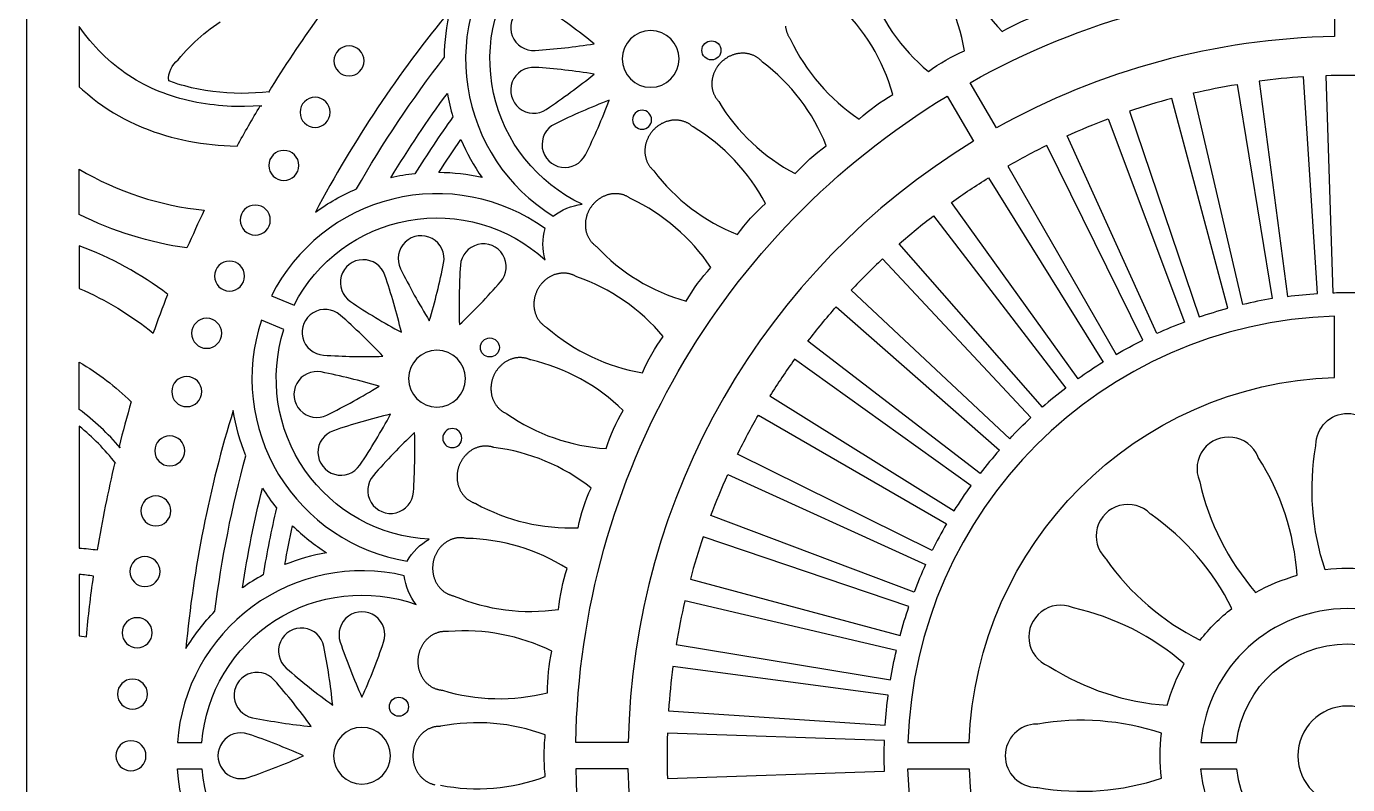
# Model space of a CAD drawing. Extents: x 101 to 1101, y 77 to 2048.
# Drawn here: x 101 to 601, y 1052 to 1339 of the extents above; entities that cross this region are included whole.
import ezdxf

# ---------------------------------------------------------------- set-up
doc = ezdxf.new("R2010")
doc.units = 0
doc.layers.add('LAYER_01', color=1, linetype='CONTINUOUS')
doc.layers.add('LAYER_03', color=7, linetype='CONTINUOUS')

msp = doc.modelspace()

# ---------------------------------------------------------------- linework, layer by layer
at = {"layer": 'LAYER_01'}
for points in [[(300.16, 1267.07, -0.136866), (311.09, 1271.57, -0.493474), (290.61, 1365.94), (284.09, 1372.46, 0.461775)], [(315.64, 1332.33, 0.024062), (297.54, 1345.69, 1.39346), (293.29, 1329.82, 0.024062)], [(225.66, 1277.39, -0.034747), (258.99, 1327.28, -0.057397), (261.19, 1345, 0.052173), (210.13, 1268.58, -0.057397)], [(120.74, 1316.06), (121.95, 1314.94), (123.8, 1313.34), (125.69, 1311.79), (127.65, 1310.28), (129.66, 1308.84), (131.65, 1307.5), (133.68, 1306.23), (135.69, 1305.05), (137.73, 1303.94), (139.8, 1302.89), (141.91, 1301.9), (144.37, 1300.82), (146.87, 1299.83), (149.01, 1299.04), (151.17, 1298.32), (153.36, 1297.64), (155.55, 1297.02), (157.75, 1296.46), (159.95, 1295.95), (162.17, 1295.49), (164.4, 1295.08), (166.62, 1294.72), (168.85, 1294.41), (171.09, 1294.15), (173.33, 1293.94), (175.56, 1293.78), (177.8, 1293.66), (180.49, 1293.58, -0.009156), (189.22, 1308.82), (189.83, 1308.87), (186.59, 1308.66), (183.31, 1308.57), (181.67, 1308.57), (180.02, 1308.6), (178.37, 1308.65), (176.72, 1308.74), (175.07, 1308.85), (173.43, 1309), (171.78, 1309.17), (170.14, 1309.37), (168.5, 1309.61), (166.86, 1309.88), (165.23, 1310.17), (163.61, 1310.5), (162, 1310.86), (160.4, 1311.26), (158.81, 1311.68), (157.22, 1312.14), (155.66, 1312.63), (154.1, 1313.15), (152.56, 1313.71), (151.03, 1314.3), (149.53, 1314.93), (148.03, 1315.59), (146.56, 1316.28), (145.11, 1317.01), (143.68, 1317.77), (142.27, 1318.57), (140.88, 1319.41), (139.51, 1320.28), (138.14, 1321.21), (136.79, 1322.17), (135.47, 1323.18), (134.17, 1324.21), (132.91, 1325.28), (131.66, 1326.38), (130.45, 1327.51), (129.26, 1328.67), (128.1, 1329.86), (126.96, 1331.08), (125.86, 1332.32), (124.78, 1333.58), (123.73, 1334.86), (122.7, 1336.17), (121.7, 1337.5), (120.74, 1338.84)], [(403.51, 1293.75, 0.136609), (379.37, 1325.43), (379.16, 1325.63), (379.01, 1325.79), (378.85, 1325.96), (378.68, 1326.12), (378.51, 1326.27), (378.34, 1326.43), (378.16, 1326.58), (377.98, 1326.73), (377.78, 1326.87), (377.59, 1327.02), (377.39, 1327.15), (377.18, 1327.28), (376.97, 1327.41), (376.75, 1327.54), (376.53, 1327.66), (376.31, 1327.77), (376.08, 1327.88), (375.84, 1327.98), (375.61, 1328.08), (375.36, 1328.17), (375.12, 1328.26), (374.87, 1328.34), (374.61, 1328.41), (374.35, 1328.48), (374.09, 1328.54), (373.83, 1328.59), (373.57, 1328.64), (373.3, 1328.68), (373.03, 1328.71), (372.76, 1328.74), (372.48, 1328.76), (372.21, 1328.77), (371.93, 1328.77), (371.66, 1328.77), (371.38, 1328.76), (371.11, 1328.75), (370.83, 1328.72), (370.55, 1328.69), (370.28, 1328.66), (370, 1328.61), (369.73, 1328.56), (369.46, 1328.5), (369.19, 1328.44), (368.92, 1328.37), (368.65, 1328.29), (368.39, 1328.21), (368.13, 1328.12), (367.87, 1328.03), (367.62, 1327.93), (367.37, 1327.82), (367.12, 1327.71), (366.87, 1327.59), (366.63, 1327.47), (366.4, 1327.35), (366.17, 1327.22), (365.94, 1327.08), (365.71, 1326.94), (365.5, 1326.8), (365.28, 1326.66), (365.07, 1326.51), (364.87, 1326.35), (364.67, 1326.2), (364.47, 1326.04), (364.28, 1325.88), (364.1, 1325.71), (363.91, 1325.55), (363.73, 1325.37), (363.56, 1325.2), (363.38, 1325.01), (363.21, 1324.83), (363.04, 1324.63), (362.87, 1324.44), (362.7, 1324.23), (362.54, 1324.02), (362.38, 1323.81), (362.23, 1323.59), (362.08, 1323.37), (361.93, 1323.15), (361.79, 1322.92), (361.66, 1322.68), (361.53, 1322.44), (361.4, 1322.2), (361.28, 1321.95), (361.16, 1321.7), (361.05, 1321.45), (360.95, 1321.19), (360.85, 1320.93), (360.76, 1320.67), (360.67, 1320.41), (360.59, 1320.14), (360.52, 1319.87), (360.46, 1319.6), (360.4, 1319.33), (360.35, 1319.06), (360.3, 1318.79), (360.26, 1318.51), (360.23, 1318.24), (360.21, 1317.96), (360.19, 1317.69), (360.18, 1317.42), (360.18, 1317.14), (360.19, 1316.87), (360.2, 1316.6), (360.22, 1316.33), (360.24, 1316.06), (360.28, 1315.8), (360.31, 1315.54), (360.36, 1315.28), (360.41, 1315.02), (360.47, 1314.77), (360.54, 1314.51), (360.61, 1314.27), (360.69, 1314.02), (360.77, 1313.78), (360.86, 1313.55), (360.96, 1313.31), (361.06, 1313.09), (361.16, 1312.86), (361.28, 1312.64), (361.39, 1312.43), (361.51, 1312.22), (361.63, 1312.02), (361.76, 1311.82), (361.9, 1311.62), (362.03, 1311.43), (362.17, 1311.25), (362.31, 1311.07), (362.46, 1310.89), (362.61, 1310.72), (362.78, 1310.49, 0.136609), (391.76, 1283.17, -0.054757)], [(315.64, 1320.88, 0.024062), (293.29, 1323.4, 1.39346), (297.54, 1307.52, 0.024062)], [(600.84, 1238.18, -0.007971), (606.43, 1238.09), (609.05, 1320.26, 0.015943), (592.63, 1320.26), (595.25, 1238.09, -0.007971)], [(559, 1316.97), (572.35, 1235.85, 0.016275), (561.16, 1233.63), (542.55, 1313.71, -0.016275)], [(589.45, 1237.81), (584.12, 1319.85, 0.016275), (567.43, 1318.22), (578.09, 1236.7, -0.016275)], [(238.73, 1281.62, -0.022725), (260.08, 1313.58, 0.029452), (262.15, 1304.63, 0.015532), (247.79, 1283.14, 0.029452)], [(321.37, 1310.96, 0.024062), (300.75, 1301.96, 1.39346), (312.37, 1290.34, 0.024062)], [(555.53, 1232.22), (534.29, 1311.65, 0.016275), (518.24, 1306.79), (544.6, 1228.92, -0.016275)], [(380.45, 1271.86, 0.136609), (353.13, 1300.84), (352.9, 1301.01), (352.73, 1301.16), (352.55, 1301.31), (352.37, 1301.45), (352.19, 1301.59), (352, 1301.73), (351.81, 1301.86), (351.61, 1301.99), (351.4, 1302.11), (351.19, 1302.23), (350.98, 1302.35), (350.76, 1302.46), (350.54, 1302.56), (350.31, 1302.66), (350.08, 1302.76), (349.84, 1302.85), (349.6, 1302.93), (349.36, 1303.01), (349.11, 1303.08), (348.86, 1303.15), (348.6, 1303.21), (348.35, 1303.26), (348.09, 1303.31), (347.82, 1303.35), (347.56, 1303.38), (347.29, 1303.41), (347.02, 1303.43), (346.75, 1303.44), (346.48, 1303.44), (346.21, 1303.44), (345.93, 1303.43), (345.66, 1303.41), (345.38, 1303.39), (345.11, 1303.36), (344.84, 1303.32), (344.56, 1303.28), (344.29, 1303.22), (344.02, 1303.17), (343.75, 1303.1), (343.48, 1303.03), (343.21, 1302.95), (342.95, 1302.86), (342.69, 1302.77), (342.43, 1302.67), (342.17, 1302.57), (341.92, 1302.46), (341.67, 1302.34), (341.42, 1302.22), (341.18, 1302.1), (340.94, 1301.96), (340.71, 1301.83), (340.48, 1301.69), (340.25, 1301.54), (340.03, 1301.39), (339.81, 1301.24), (339.6, 1301.08), (339.39, 1300.92), (339.19, 1300.75), (338.99, 1300.59), (338.8, 1300.42), (338.61, 1300.24), (338.43, 1300.07), (338.25, 1299.89), (338.08, 1299.71), (337.91, 1299.53), (337.74, 1299.34), (337.58, 1299.15), (337.43, 1298.96), (337.27, 1298.76), (337.12, 1298.55), (336.97, 1298.34), (336.82, 1298.13), (336.68, 1297.91), (336.54, 1297.68), (336.41, 1297.46), (336.27, 1297.22), (336.15, 1296.99), (336.03, 1296.75), (335.91, 1296.5), (335.8, 1296.26), (335.69, 1296), (335.59, 1295.75), (335.5, 1295.49), (335.41, 1295.23), (335.33, 1294.97), (335.25, 1294.7), (335.18, 1294.43), (335.12, 1294.16), (335.06, 1293.89), (335.01, 1293.62), (334.97, 1293.34), (334.93, 1293.07), (334.9, 1292.79), (334.87, 1292.52), (334.86, 1292.24), (334.85, 1291.96), (334.85, 1291.69), (334.85, 1291.41), (334.86, 1291.14), (334.88, 1290.86), (334.91, 1290.59), (334.94, 1290.32), (334.98, 1290.06), (335.03, 1289.79), (335.09, 1289.53), (335.15, 1289.27), (335.21, 1289.01), (335.29, 1288.76), (335.37, 1288.51), (335.45, 1288.26), (335.54, 1288.02), (335.64, 1287.78), (335.74, 1287.54), (335.85, 1287.31), (335.97, 1287.09), (336.09, 1286.87), (336.21, 1286.65), (336.34, 1286.44), (336.47, 1286.23), (336.61, 1286.03), (336.75, 1285.84), (336.89, 1285.65), (337.04, 1285.46), (337.19, 1285.28), (337.35, 1285.11), (337.51, 1284.94), (337.67, 1284.78), (337.83, 1284.62), (338, 1284.46), (338.19, 1284.25, 0.136609), (369.87, 1260.11, -0.054757)], [(510.21, 1303.93), (539.14, 1226.97, 0.016275), (528.59, 1222.61), (494.72, 1297.52, -0.016275)], [(256.85, 1283.59, -0.009198), (265.21, 1296.09, 0.052907), (273.21, 1281.7, 0.052907)], [(523.34, 1220.13), (487.01, 1293.88, 0.016275), (472.22, 1285.99), (513.27, 1214.75, -0.016275)], [(120.74, 1284.84, 0.109104), (168.06, 1269.34, 0.008194), (161.52, 1255.04, -0.081681), (120.74, 1267.7)], [(464.91, 1281.61), (508.29, 1211.77, 0.016275), (498.8, 1205.44), (450.96, 1272.31, -0.016275)], [(297.06, 1250.58, -0.136866), (297.04, 1262.4, 0.461775), (193.52, 1236.91), (202.03, 1233.39, -0.493474)], [(359.8, 1247.67, 0.136609), (329.61, 1273.64), (329.35, 1273.79), (329.17, 1273.92), (328.98, 1274.05), (328.79, 1274.17), (328.59, 1274.29), (328.39, 1274.41), (328.18, 1274.52), (327.97, 1274.62), (327.75, 1274.73), (327.53, 1274.82), (327.31, 1274.92), (327.08, 1275), (326.84, 1275.09), (326.61, 1275.16), (326.37, 1275.23), (326.12, 1275.3), (325.87, 1275.35), (325.62, 1275.41), (325.37, 1275.45), (325.11, 1275.49), (324.85, 1275.52), (324.59, 1275.55), (324.33, 1275.57), (324.06, 1275.58), (323.8, 1275.59), (323.53, 1275.58), (323.26, 1275.58), (322.99, 1275.56), (322.72, 1275.54), (322.45, 1275.51), (322.18, 1275.47), (321.9, 1275.42), (321.63, 1275.37), (321.36, 1275.31), (321.1, 1275.24), (320.83, 1275.17), (320.56, 1275.09), (320.3, 1275), (320.04, 1274.91), (319.78, 1274.81), (319.52, 1274.7), (319.27, 1274.59), (319.02, 1274.47), (318.77, 1274.35), (318.53, 1274.22), (318.28, 1274.08), (318.05, 1273.94), (317.82, 1273.79), (317.59, 1273.64), (317.36, 1273.49), (317.14, 1273.33), (316.93, 1273.16), (316.72, 1272.99), (316.51, 1272.82), (316.31, 1272.65), (316.12, 1272.47), (315.93, 1272.29), (315.75, 1272.1), (315.57, 1271.91), (315.39, 1271.72), (315.22, 1271.53), (315.06, 1271.34), (314.9, 1271.14), (314.75, 1270.94), (314.6, 1270.75), (314.46, 1270.54), (314.32, 1270.34), (314.18, 1270.13), (314.05, 1269.91), (313.92, 1269.69), (313.79, 1269.47), (313.67, 1269.24), (313.55, 1269.01), (313.43, 1268.77), (313.32, 1268.53), (313.22, 1268.29), (313.12, 1268.04), (313.02, 1267.79), (312.93, 1267.53), (312.85, 1267.27), (312.77, 1267.01), (312.7, 1266.75), (312.63, 1266.48), (312.57, 1266.21), (312.51, 1265.94), (312.46, 1265.67), (312.42, 1265.4), (312.39, 1265.12), (312.36, 1264.84), (312.34, 1264.57), (312.32, 1264.29), (312.31, 1264.01), (312.31, 1263.73), (312.32, 1263.46), (312.33, 1263.18), (312.35, 1262.9), (312.38, 1262.63), (312.41, 1262.36), (312.45, 1262.08), (312.5, 1261.82), (312.55, 1261.55), (312.62, 1261.28), (312.68, 1261.02), (312.76, 1260.76), (312.84, 1260.51), (312.93, 1260.25), (313.02, 1260.01), (313.12, 1259.76), (313.23, 1259.52), (313.34, 1259.28), (313.45, 1259.05), (313.57, 1258.82), (313.7, 1258.6), (313.83, 1258.38), (313.97, 1258.17), (314.11, 1257.97), (314.26, 1257.76), (314.41, 1257.57), (314.56, 1257.38), (314.72, 1257.19), (314.88, 1257.01), (315.04, 1256.84), (315.21, 1256.67), (315.38, 1256.5), (315.55, 1256.35), (315.73, 1256.2), (315.9, 1256.05), (316.08, 1255.91), (316.26, 1255.78), (316.48, 1255.58, 0.136609), (350.51, 1234.89, -0.054757)], [(444.11, 1267.24), (494.13, 1201.99, 0.016275), (485.3, 1194.75), (431.15, 1256.61, -0.016275)], [(120.74, 1239.73, -0.068065), (148.76, 1222.75, -0.008194), (154.25, 1237.48, 0.072327), (120.74, 1255.88)], [(253.25, 1227.5, 0.024062), (258.66, 1249.33, 1.39346), (242.37, 1247.19, 0.024062)], [(264.61, 1226.01, 0.024062), (280.21, 1242.21, 1.39346), (265.03, 1248.5, 0.024062)], [(242.67, 1223.12, 0.024062), (236.44, 1244.73, 1.39346), (223.4, 1234.73, 0.024062)], [(481, 1190.86), (424.83, 1250.89, 0.016275), (412.97, 1239.04), (472.93, 1182.79, -0.016275)], [(341.79, 1221.47, 0.136609), (309.05, 1244.14), (308.78, 1244.26), (308.59, 1244.37), (308.39, 1244.48), (308.18, 1244.58), (307.97, 1244.68), (307.76, 1244.77), (307.54, 1244.86), (307.32, 1244.94), (307.09, 1245.02), (306.86, 1245.09), (306.63, 1245.16), (306.39, 1245.22), (306.15, 1245.28), (305.91, 1245.33), (305.66, 1245.38), (305.41, 1245.42), (305.16, 1245.45), (304.9, 1245.47), (304.65, 1245.49), (304.39, 1245.51), (304.13, 1245.51), (303.86, 1245.51), (303.6, 1245.5), (303.34, 1245.48), (303.07, 1245.46), (302.8, 1245.43), (302.54, 1245.39), (302.27, 1245.35), (302, 1245.3), (301.74, 1245.24), (301.47, 1245.17), (301.21, 1245.1), (300.94, 1245.02), (300.68, 1244.93), (300.42, 1244.84), (300.16, 1244.74), (299.91, 1244.63), (299.65, 1244.52), (299.4, 1244.4), (299.15, 1244.27), (298.91, 1244.14), (298.67, 1244), (298.43, 1243.85), (298.2, 1243.7), (297.97, 1243.55), (297.75, 1243.39), (297.53, 1243.22), (297.31, 1243.05), (297.1, 1242.88), (296.89, 1242.7), (296.69, 1242.52), (296.49, 1242.33), (296.3, 1242.14), (296.12, 1241.95), (295.94, 1241.76), (295.76, 1241.56), (295.59, 1241.36), (295.43, 1241.15), (295.27, 1240.95), (295.12, 1240.74), (294.97, 1240.53), (294.83, 1240.32), (294.69, 1240.11), (294.56, 1239.9), (294.43, 1239.69), (294.31, 1239.47), (294.19, 1239.25), (294.08, 1239.03), (293.97, 1238.8), (293.86, 1238.57), (293.76, 1238.33), (293.66, 1238.09), (293.57, 1237.85), (293.48, 1237.6), (293.39, 1237.35), (293.31, 1237.09), (293.24, 1236.84), (293.17, 1236.58), (293.11, 1236.31), (293.05, 1236.05), (293, 1235.78), (292.95, 1235.51), (292.92, 1235.24), (292.88, 1234.97), (292.86, 1234.69), (292.84, 1234.42), (292.82, 1234.14), (292.82, 1233.86), (292.82, 1233.58), (292.82, 1233.31), (292.84, 1233.03), (292.86, 1232.75), (292.89, 1232.47), (292.92, 1232.2), (292.96, 1231.93), (293.01, 1231.65), (293.07, 1231.38), (293.13, 1231.11), (293.2, 1230.85), (293.27, 1230.59), (293.36, 1230.33), (293.45, 1230.07), (293.54, 1229.81), (293.64, 1229.56), (293.75, 1229.32), (293.86, 1229.08), (293.98, 1228.84), (294.11, 1228.61), (294.24, 1228.38), (294.37, 1228.15), (294.51, 1227.94), (294.66, 1227.72), (294.81, 1227.52), (294.96, 1227.31), (295.12, 1227.12), (295.28, 1226.92), (295.45, 1226.74), (295.62, 1226.56), (295.79, 1226.39), (295.96, 1226.22), (296.14, 1226.06), (296.32, 1225.9), (296.51, 1225.75), (296.69, 1225.6), (296.88, 1225.47), (297.07, 1225.33), (297.26, 1225.21), (297.46, 1225.09), (297.65, 1224.97), (297.89, 1224.8, 0.136609), (333.89, 1207.78, -0.054757)], [(235.69, 1214.03, 0.024062), (219.49, 1229.63, 1.39346), (213.21, 1214.45, 0.024062)], [(407.24, 1232.73), (469.03, 1178.49, 0.016275), (461.78, 1169.67), (396.59, 1219.78, -0.016275)], [(244.87, 1136.45, -0.136866), (253.25, 1144.79, -0.493474), (198.21, 1224.15), (189.69, 1227.67, 0.461775)], [(120.74, 1211.79, -0.060132), (140.41, 1196.81, 0.009156), (135.81, 1179.86), (136.21, 1179.4, 0.057146), (120.74, 1193.86)], [(326.63, 1193.52, 0.136609), (291.69, 1212.64), (291.41, 1212.74), (291.21, 1212.83), (291, 1212.91), (290.78, 1212.99), (290.56, 1213.07), (290.34, 1213.14), (290.12, 1213.2), (289.89, 1213.26), (289.65, 1213.32), (289.42, 1213.37), (289.18, 1213.41), (288.94, 1213.45), (288.69, 1213.48), (288.44, 1213.5), (288.19, 1213.52), (287.94, 1213.54), (287.69, 1213.54), (287.43, 1213.54), (287.17, 1213.53), (286.91, 1213.52), (286.65, 1213.49), (286.39, 1213.47), (286.13, 1213.43), (285.87, 1213.39), (285.61, 1213.34), (285.34, 1213.28), (285.08, 1213.21), (284.82, 1213.14), (284.56, 1213.06), (284.3, 1212.98), (284.04, 1212.88), (283.79, 1212.78), (283.54, 1212.67), (283.28, 1212.56), (283.04, 1212.44), (282.79, 1212.31), (282.55, 1212.18), (282.31, 1212.04), (282.07, 1211.89), (281.84, 1211.74), (281.61, 1211.58), (281.38, 1211.42), (281.16, 1211.25), (280.95, 1211.08), (280.73, 1210.9), (280.53, 1210.72), (280.33, 1210.53), (280.13, 1210.34), (279.94, 1210.14), (279.75, 1209.95), (279.57, 1209.74), (279.39, 1209.54), (279.22, 1209.33), (279.06, 1209.12), (278.9, 1208.9), (278.75, 1208.69), (278.6, 1208.47), (278.46, 1208.25), (278.32, 1208.03), (278.19, 1207.81), (278.06, 1207.59), (277.94, 1207.36), (277.83, 1207.14), (277.72, 1206.91), (277.62, 1206.69), (277.52, 1206.46), (277.43, 1206.23), (277.34, 1206), (277.25, 1205.76), (277.17, 1205.52), (277.09, 1205.27), (277.02, 1205.02), (276.95, 1204.77), (276.89, 1204.51), (276.83, 1204.26), (276.78, 1203.99), (276.73, 1203.73), (276.69, 1203.47), (276.65, 1203.2), (276.63, 1202.93), (276.6, 1202.66), (276.59, 1202.38), (276.58, 1202.11), (276.57, 1201.83), (276.57, 1201.56), (276.58, 1201.28), (276.6, 1201), (276.62, 1200.73), (276.65, 1200.45), (276.69, 1200.17), (276.73, 1199.9), (276.78, 1199.63), (276.84, 1199.35), (276.9, 1199.08), (276.97, 1198.82), (277.05, 1198.55), (277.13, 1198.29), (277.22, 1198.03), (277.32, 1197.77), (277.42, 1197.52), (277.53, 1197.27), (277.64, 1197.02), (277.76, 1196.78), (277.89, 1196.54), (278.02, 1196.31), (278.16, 1196.08), (278.3, 1195.85), (278.45, 1195.64), (278.61, 1195.42), (278.76, 1195.21), (278.93, 1195.01), (279.09, 1194.81), (279.26, 1194.62), (279.44, 1194.44), (279.62, 1194.26), (279.8, 1194.09), (279.98, 1193.92), (280.17, 1193.76), (280.36, 1193.6), (280.55, 1193.45), (280.75, 1193.31), (280.94, 1193.18), (281.14, 1193.04), (281.34, 1192.92), (281.54, 1192.8), (281.74, 1192.69), (281.95, 1192.58), (282.15, 1192.49), (282.36, 1192.39), (282.61, 1192.25, 0.136609), (320.2, 1179.08, -0.054757)], [(458.32, 1165.02), (391.51, 1212.94, 0.016275), (382.19, 1199), (451.97, 1155.53, -0.016275)], [(234.2, 1202.67, 0.024062), (212.37, 1208.09, 1.39346), (214.51, 1191.79, 0.024062)], [(172.09, 1117.48, -0.034747), (183.8, 1176.33, -0.057397), (179.04, 1193.54, 0.052173), (161.11, 1103.39, -0.057397)], [(238.58, 1192.09, 0.024062), (216.97, 1185.86, 1.39346), (226.97, 1172.83, 0.024062)], [(377.8, 1191.7), (448.99, 1150.55, 0.016275), (443.6, 1140.49), (369.89, 1176.92, -0.016275)], [(592.34, 1133.21, -0.124584), (588.84, 1180.07), (588.87, 1180.42, -1), (612.82, 1180.42), (612.85, 1180.07, -0.124584), (609.34, 1133.21, 0.06011)], [(120.74, 1141.44, -0.016325), (127.67, 1140.7, -0.017616), (134.33, 1173.82), (134.51, 1173.59, 0.05534), (120.74, 1187.54)], [(247.67, 1185.12, 0.024062), (232.07, 1168.92, 1.39346), (247.25, 1162.63, 0.024062)], [(581.74, 1131.1, 0.124584), (567.05, 1175.74), (566.89, 1176.05, 1), (544.76, 1166.88), (544.86, 1166.55, 0.124584), (566.04, 1124.6, -0.06011)], [(314.46, 1164.14, 0.136609), (277.72, 1179.51), (277.44, 1179.57), (277.22, 1179.64), (277, 1179.7), (276.78, 1179.76), (276.55, 1179.81), (276.33, 1179.86), (276.09, 1179.9), (275.86, 1179.93), (275.62, 1179.96), (275.38, 1179.99), (275.14, 1180.01), (274.89, 1180.02), (274.65, 1180.02), (274.4, 1180.02), (274.15, 1180.02), (273.9, 1180), (273.64, 1179.98), (273.39, 1179.95), (273.13, 1179.92), (272.88, 1179.88), (272.62, 1179.83), (272.36, 1179.77), (272.11, 1179.71), (271.85, 1179.64), (271.6, 1179.56), (271.34, 1179.48), (271.09, 1179.38), (270.84, 1179.28), (270.59, 1179.18), (270.34, 1179.07), (270.09, 1178.95), (269.85, 1178.82), (269.61, 1178.69), (269.37, 1178.55), (269.13, 1178.4), (268.9, 1178.25), (268.67, 1178.09), (268.45, 1177.93), (268.23, 1177.76), (268.01, 1177.58), (267.8, 1177.4), (267.6, 1177.21), (267.39, 1177.02), (267.2, 1176.83), (267.01, 1176.63), (266.82, 1176.43), (266.64, 1176.22), (266.46, 1176.01), (266.29, 1175.79), (266.13, 1175.58), (265.97, 1175.36), (265.81, 1175.13), (265.67, 1174.91), (265.52, 1174.68), (265.39, 1174.45), (265.26, 1174.22), (265.13, 1173.99), (265.02, 1173.76), (264.9, 1173.52), (264.8, 1173.29), (264.7, 1173.05), (264.6, 1172.82), (264.51, 1172.58), (264.43, 1172.35), (264.35, 1172.12), (264.27, 1171.88), (264.2, 1171.64), (264.14, 1171.4), (264.08, 1171.15), (264.02, 1170.9), (263.97, 1170.65), (263.92, 1170.39), (263.88, 1170.14), (263.85, 1169.88), (263.82, 1169.61), (263.79, 1169.35), (263.77, 1169.08), (263.76, 1168.81), (263.75, 1168.54), (263.75, 1168.27), (263.76, 1168), (263.77, 1167.72), (263.79, 1167.45), (263.81, 1167.18), (263.84, 1166.9), (263.88, 1166.63), (263.93, 1166.35), (263.98, 1166.08), (264.04, 1165.81), (264.1, 1165.54), (264.17, 1165.27), (264.25, 1165), (264.34, 1164.74), (264.43, 1164.48), (264.52, 1164.22), (264.63, 1163.96), (264.74, 1163.71), (264.86, 1163.46), (264.98, 1163.21), (265.11, 1162.97), (265.24, 1162.73), (265.38, 1162.5), (265.53, 1162.27), (265.68, 1162.05), (265.84, 1161.83), (266, 1161.62), (266.16, 1161.41), (266.33, 1161.21), (266.51, 1161.01), (266.69, 1160.82), (266.87, 1160.64), (267.05, 1160.46), (267.24, 1160.29), (267.44, 1160.12), (267.63, 1159.96), (267.83, 1159.81), (268.03, 1159.66), (268.23, 1159.52), (268.44, 1159.39), (268.65, 1159.26), (268.86, 1159.14), (269.07, 1159.02), (269.28, 1158.91), (269.49, 1158.81), (269.7, 1158.71), (269.91, 1158.62), (270.13, 1158.54), (270.34, 1158.46), (270.55, 1158.39), (270.82, 1158.27, 0.136609), (309.58, 1149.11, -0.054757)], [(366.24, 1169.21), (441.11, 1135.25, 0.016275), (436.74, 1124.7), (359.82, 1153.73, -0.016275)], [(182.55, 1126.39, -0.022725), (190.05, 1164.09, 0.029452), (195.38, 1156.61, 0.015532), (190.33, 1131.26, 0.029452)], [(557.05, 1118.59, 0.124584), (526.39, 1154.21), (526.13, 1154.43, 1), (509.19, 1137.49), (509.41, 1137.23, 0.124584), (545.03, 1106.58, -0.06011)], [(198.54, 1135.14, -0.009198), (201.47, 1149.89, 0.052907), (214.37, 1139.66, 0.052907)], [(305.44, 1133.65, 0.136609), (267.29, 1145.09), (267, 1145.13), (266.78, 1145.17), (266.55, 1145.21), (266.33, 1145.24), (266.1, 1145.27), (265.87, 1145.29), (265.63, 1145.31), (265.39, 1145.32), (265.16, 1145.33), (264.91, 1145.33), (264.67, 1145.32), (264.43, 1145.31), (264.18, 1145.29), (263.93, 1145.26), (263.68, 1145.23), (263.43, 1145.19), (263.18, 1145.14), (262.93, 1145.08), (262.68, 1145.02), (262.43, 1144.95), (262.18, 1144.88), (261.93, 1144.8), (261.69, 1144.71), (261.44, 1144.61), (261.19, 1144.5), (260.95, 1144.39), (260.71, 1144.28), (260.47, 1144.15), (260.23, 1144.02), (259.99, 1143.88), (259.76, 1143.74), (259.53, 1143.58), (259.31, 1143.43), (259.08, 1143.26), (258.86, 1143.09), (258.65, 1142.92), (258.44, 1142.74), (258.23, 1142.55), (258.03, 1142.36), (257.84, 1142.16), (257.65, 1141.96), (257.46, 1141.75), (257.28, 1141.54), (257.1, 1141.33), (256.93, 1141.11), (256.77, 1140.89), (256.61, 1140.66), (256.46, 1140.44), (256.31, 1140.2), (256.17, 1139.97), (256.03, 1139.74), (255.91, 1139.5), (255.78, 1139.26), (255.66, 1139.02), (255.55, 1138.78), (255.45, 1138.53), (255.35, 1138.29), (255.26, 1138.05), (255.17, 1137.8), (255.09, 1137.56), (255.01, 1137.31), (254.94, 1137.07), (254.88, 1136.83), (254.82, 1136.58), (254.76, 1136.34), (254.71, 1136.1), (254.67, 1135.86), (254.63, 1135.61), (254.59, 1135.36), (254.56, 1135.1), (254.54, 1134.85), (254.52, 1134.59), (254.51, 1134.33), (254.5, 1134.06), (254.5, 1133.8), (254.5, 1133.53), (254.51, 1133.26), (254.52, 1133), (254.54, 1132.73), (254.57, 1132.46), (254.61, 1132.19), (254.65, 1131.92), (254.69, 1131.64), (254.75, 1131.37), (254.81, 1131.1), (254.87, 1130.84), (254.95, 1130.57), (255.03, 1130.3), (255.11, 1130.04), (255.21, 1129.78), (255.3, 1129.52), (255.41, 1129.26), (255.52, 1129.01), (255.64, 1128.76), (255.76, 1128.51), (255.89, 1128.26), (256.03, 1128.02), (256.17, 1127.79), (256.32, 1127.56), (256.47, 1127.33), (256.63, 1127.11), (256.8, 1126.89), (256.97, 1126.68), (257.14, 1126.47), (257.32, 1126.27), (257.5, 1126.08), (257.69, 1125.89), (257.88, 1125.7), (258.07, 1125.53), (258.27, 1125.36), (258.47, 1125.19), (258.67, 1125.03), (258.88, 1124.88), (259.09, 1124.74), (259.3, 1124.6), (259.51, 1124.47), (259.73, 1124.34), (259.94, 1124.22), (260.16, 1124.11), (260.38, 1124.01), (260.6, 1123.91), (260.82, 1123.82), (261.04, 1123.73), (261.27, 1123.65), (261.49, 1123.58), (261.71, 1123.51), (261.93, 1123.45), (262.15, 1123.39), (262.37, 1123.34), (262.65, 1123.25, 0.136609), (302.15, 1118.19, -0.054757)], [(434.78, 1119.24), (356.94, 1145.71, 0.016275), (352.06, 1129.67), (431.46, 1108.32, -0.016275)], [(120.74, 1108.19), (123.42, 1107.85, -0.012057), (126.15, 1130.81, 0.014316), (120.74, 1131.41)], [(248.32, 1120.03, -0.136866), (243.78, 1130.95, 0.461775), (157.89, 1067.78), (167.1, 1067.78, -0.493474)], [(430.05, 1102.69), (349.99, 1121.4, 0.016275), (346.7, 1104.96), (427.81, 1091.5, -0.016275)], [(227.74, 1084.91, 0.024062), (235.95, 1105.85, 1.39346), (219.52, 1105.85, 0.024062)], [(539.02, 1097.59, 0.124584), (497.07, 1118.76), (496.74, 1118.86, 1), (487.58, 1096.74), (487.88, 1096.58, 0.124584), (532.52, 1081.88, -0.06011)], [(216.67, 1081.95, 0.024062), (213.32, 1104.19, 1.39346), (199.09, 1095.97, 0.024062)], [(299.65, 1102.38, 0.136609), (260.51, 1109.78), (260.22, 1109.78), (260, 1109.8), (259.77, 1109.82), (259.54, 1109.83), (259.31, 1109.83), (259.08, 1109.83), (258.84, 1109.82), (258.6, 1109.81), (258.37, 1109.79), (258.13, 1109.76), (257.88, 1109.73), (257.64, 1109.69), (257.4, 1109.64), (257.16, 1109.59), (256.91, 1109.53), (256.67, 1109.47), (256.43, 1109.39), (256.18, 1109.31), (255.94, 1109.22), (255.7, 1109.13), (255.46, 1109.03), (255.22, 1108.92), (254.98, 1108.81), (254.74, 1108.68), (254.51, 1108.55), (254.28, 1108.42), (254.05, 1108.28), (253.82, 1108.13), (253.6, 1107.97), (253.38, 1107.81), (253.17, 1107.64), (252.95, 1107.47), (252.75, 1107.29), (252.54, 1107.1), (252.34, 1106.91), (252.15, 1106.71), (251.96, 1106.51), (251.77, 1106.3), (251.59, 1106.09), (251.42, 1105.87), (251.25, 1105.65), (251.09, 1105.43), (250.93, 1105.2), (250.78, 1104.97), (250.63, 1104.73), (250.49, 1104.5), (250.36, 1104.25), (250.23, 1104.01), (250.11, 1103.77), (249.99, 1103.52), (249.88, 1103.27), (249.78, 1103.02), (249.68, 1102.77), (249.59, 1102.52), (249.5, 1102.27), (249.42, 1102.02), (249.35, 1101.76), (249.28, 1101.51), (249.22, 1101.26), (249.16, 1101.01), (249.11, 1100.76), (249.07, 1100.51), (249.03, 1100.26), (249, 1100.01), (248.97, 1099.77), (248.95, 1099.52), (248.93, 1099.27), (248.91, 1099.02), (248.9, 1098.77), (248.9, 1098.51), (248.9, 1098.25), (248.91, 1097.99), (248.93, 1097.73), (248.94, 1097.47), (248.97, 1097.21), (249, 1096.94), (249.04, 1096.68), (249.08, 1096.41), (249.13, 1096.15), (249.19, 1095.88), (249.25, 1095.61), (249.32, 1095.35), (249.39, 1095.09), (249.47, 1094.82), (249.56, 1094.56), (249.66, 1094.3), (249.76, 1094.04), (249.86, 1093.79), (249.98, 1093.53), (250.1, 1093.28), (250.22, 1093.03), (250.35, 1092.79), (250.49, 1092.55), (250.63, 1092.31), (250.78, 1092.08), (250.94, 1091.85), (251.1, 1091.62), (251.27, 1091.4), (251.44, 1091.19), (251.61, 1090.98), (251.79, 1090.78), (251.98, 1090.58), (252.17, 1090.38), (252.36, 1090.2), (252.56, 1090.02), (252.76, 1089.84), (252.97, 1089.67), (253.18, 1089.51), (253.39, 1089.35), (253.6, 1089.21), (253.82, 1089.06), (254.04, 1088.93), (254.26, 1088.8), (254.48, 1088.68), (254.71, 1088.56), (254.93, 1088.45), (255.16, 1088.35), (255.39, 1088.25), (255.62, 1088.17), (255.85, 1088.08), (256.08, 1088.01), (256.31, 1087.94), (256.53, 1087.88), (256.76, 1087.82), (256.99, 1087.77), (257.22, 1087.73), (257.44, 1087.69), (257.67, 1087.66), (257.89, 1087.63), (258.18, 1087.57, 0.136609), (298, 1086.67, -0.054757)], [(426.96, 1085.76), (345.45, 1096.53, 0.016275), (343.79, 1079.85), (425.83, 1074.4, -0.016275)], [(208.57, 1073.85, 0.024062), (194.55, 1091.43, 1.39346), (186.33, 1077.2, 0.024062)], [(483.21, 1050.81), (483.55, 1050.78, 0.124584), (530.41, 1054.28, -0.06011), (530.41, 1071.28, 0.124584), (483.55, 1074.79), (483.21, 1074.76, 1)], [(205.61, 1062.78, 0.024062), (184.67, 1071, 1.39346), (184.67, 1054.57, 0.024062)], [(343.37, 1054.23), (425.54, 1056.96, -0.016607), (425.54, 1068.61), (343.37, 1071.34, 0.016607)], [(248.32, 1005.53, 0.136866), (243.78, 994.62, -0.461775), (157.89, 1057.78), (167.1, 1057.78, 0.493474)]]:
    msp.add_lwpolyline(points, format="xyb", close=True, dxfattribs=at)
for points in [[(450.98, 1371.93, 0.136609), (470.1, 1337, -0.054757), (484.54, 1343.42, 0.136609)], [(419.49, 1354.57, 0.136609), (442.16, 1321.83, -0.054757), (455.84, 1329.73, 0.136609), (438.82, 1365.73)], [(388.07, 1339.03), (388.1, 1338.77), (388.13, 1338.51), (388.17, 1338.25), (388.22, 1338), (388.27, 1337.75), (388.33, 1337.5), (388.39, 1337.26), (388.46, 1337.02), (388.54, 1336.78), (388.62, 1336.55), (388.71, 1336.32), (388.8, 1336.09), (388.9, 1335.87), (389, 1335.65), (389.1, 1335.44), (389.22, 1335.24), (389.33, 1335.03), (389.45, 1334.83), (389.57, 1334.64), (389.7, 1334.45), (389.83, 1334.27), (389.98, 1334.02, 0.136609), (415.95, 1303.82, -0.054757), (428.73, 1313.11, 0.136609), (408.04, 1347.14)], [(211.16, 1342.27, 0.017616), (192.45, 1314.14), (192.74, 1314.18), (190.09, 1313.91), (187.44, 1313.71), (184.75, 1313.6), (182.06, 1313.57), (179.35, 1313.62), (176.65, 1313.75), (173.94, 1313.97), (171.25, 1314.27), (168.57, 1314.66), (165.9, 1315.14), (163.27, 1315.7), (161.97, 1316.02), (160.66, 1316.36), (159.38, 1316.72), (158.1, 1317.1), (156.83, 1317.51), (154.6, 1318.29, -0.257322), (158.16, 1326.24), (159.23, 1327.56), (160.22, 1328.71), (161.24, 1329.83), (162.28, 1330.93), (163.35, 1332), (164.45, 1333.05), (165.57, 1334.07), (166.72, 1335.07), (167.89, 1336.05), (169.08, 1337.01), (170.29, 1337.94), (171.53, 1338.85), (174.04, 1340.61)], [(257.47, 1051.62, 0.136609), (297.16, 1054.88, -0.027371), (296.73, 1062.78, -0.027371), (297.16, 1070.68, 0.136609), (257.47, 1073.95), (257.17, 1073.92), (256.95, 1073.91), (256.72, 1073.91), (256.49, 1073.89), (256.26, 1073.87), (256.03, 1073.85), (255.8, 1073.81), (255.56, 1073.78), (255.33, 1073.73), (255.09, 1073.68), (254.86, 1073.62), (254.62, 1073.56), (254.38, 1073.49), (254.15, 1073.41), (253.91, 1073.33), (253.67, 1073.23), (253.44, 1073.14), (253.21, 1073.03), (252.97, 1072.92), (252.74, 1072.8), (252.52, 1072.67), (252.29, 1072.54), (252.06, 1072.4), (251.84, 1072.26), (251.62, 1072.1), (251.41, 1071.94), (251.19, 1071.78), (250.99, 1071.61), (250.78, 1071.43), (250.58, 1071.24), (250.38, 1071.05), (250.19, 1070.86), (250, 1070.66), (249.82, 1070.45), (249.64, 1070.24), (249.47, 1070.02), (249.3, 1069.8), (249.14, 1069.58), (248.98, 1069.35), (248.83, 1069.11), (248.68, 1068.88), (248.54, 1068.63), (248.41, 1068.39), (248.28, 1068.15), (248.16, 1067.9), (248.05, 1067.65), (247.94, 1067.39), (247.84, 1067.14), (247.74, 1066.88), (247.65, 1066.62), (247.57, 1066.36), (247.49, 1066.11), (247.42, 1065.85), (247.36, 1065.59), (247.3, 1065.33), (247.25, 1065.07), (247.2, 1064.81), (247.16, 1064.55), (247.12, 1064.29), (247.1, 1064.04), (247.07, 1063.78), (247.05, 1063.53), (247.04, 1063.28), (247.03, 1063.03), (247.03, 1062.78), (247.03, 1062.53), (247.04, 1062.29), (247.05, 1062.03), (247.07, 1061.78), (247.1, 1061.53), (247.12, 1061.27), (247.16, 1061.01), (247.2, 1060.76), (247.25, 1060.5), (247.3, 1060.24), (247.36, 1059.98), (247.42, 1059.72), (247.49, 1059.46), (247.57, 1059.2), (247.65, 1058.94), (247.74, 1058.68), (247.84, 1058.43), (247.94, 1058.17), (248.05, 1057.92), (248.16, 1057.67), (248.28, 1057.42), (248.41, 1057.17), (248.54, 1056.93), (248.68, 1056.69), (248.83, 1056.45), (248.98, 1056.22), (249.14, 1055.99), (249.3, 1055.76), (249.47, 1055.54), (249.64, 1055.33), (249.82, 1055.11), (250, 1054.91), (250.19, 1054.71), (250.38, 1054.51), (250.58, 1054.32), (250.78, 1054.14), (250.99, 1053.96), (251.19, 1053.79), (251.41, 1053.62), (251.62, 1053.46), (251.84, 1053.31), (252.06, 1053.16), (252.29, 1053.02), (252.52, 1052.89), (252.74, 1052.76), (252.97, 1052.65), (253.21, 1052.53), (253.44, 1052.43), (253.67, 1052.33), (253.91, 1052.24), (254.15, 1052.15), (254.38, 1052.08), (254.62, 1052.01), (254.86, 1051.94), (255.09, 1051.88), (255.33, 1051.83)]]:
    msp.add_lwpolyline(points, format="xyb", dxfattribs=at)
at = {"layer": 'LAYER_01', "extrusion": (0, 0, -1)}
for centre, radius in [((-337.02, 1326.61), 10.75), ((-222.85, 1325.87), 5.69), ((-210.01, 1306.39), 5.69), ((-333.78, 1303.58), 3.61), ((-198.17, 1286.28), 5.69), ((-187.37, 1265.6), 5.69), ((-177.62, 1244.4), 5.69), ((-168.97, 1222.73), 5.69), ((-256.14, 1205.56), 10.75), ((-161.42, 1200.65), 5.69), ((-261.95, 1183.05), 3.61), ((-155, 1178.22), 5.69), ((-149.73, 1155.49), 5.69), ((-145.61, 1132.52), 5.69), ((-142.66, 1109.37), 5.69), ((-140.89, 1086.11), 5.69), ((-600.84, 1062.78), 18.82), ((-227.74, 1062.78), 10.75), ((-140.3, 1062.78), 5.69)]:
    msp.add_circle(centre, radius, dxfattribs=at)
at = {"layer": 'LAYER_01'}
for centre in [(360.04, 1329.85), (276.17, 1217.37), (241.73, 1081.35)]:
    msp.add_circle(centre, 3.61, dxfattribs=at)
at = {"layer": 'LAYER_03'}
msp.add_lwpolyline([(100.74, 77.1), (1100.94, 77.1), (1100.94, 2048.46), (100.74, 2048.46)], close=True, dxfattribs=at)
for points in [[(595.84, 1354.91), (595.84, 1335.07, 0.123502), (467.92, 1300.47), (457.92, 1317.61, -0.124135)], [(449.29, 1312.57), (459.29, 1295.43, 0.256896), (328.55, 1067.78), (308.71, 1067.78, -0.257561)], [(595.84, 1206.04), (595.84, 1229.18, 0.396725), (434.44, 1067.78), (457.59, 1067.78, -0.393921)], [(642.88, 1067.78), (656.33, 1067.78, 0.913948), (545.35, 1067.78), (558.8, 1067.78, -0.888113)], [(449.29, 812.99), (459.29, 830.13, -0.256896), (328.55, 1057.78), (308.71, 1057.78, 0.257561)], [(434.44, 1057.78), (457.59, 1057.78, 0.393921), (595.84, 919.53), (595.84, 896.38, -0.396725)], [(642.88, 1057.78), (656.33, 1057.78, -0.913948), (545.35, 1057.78), (558.8, 1057.78, 0.888113)]]:
    msp.add_lwpolyline(points, format="xyb", close=True, dxfattribs=at)

doc.saveas('drawing.dxf')
